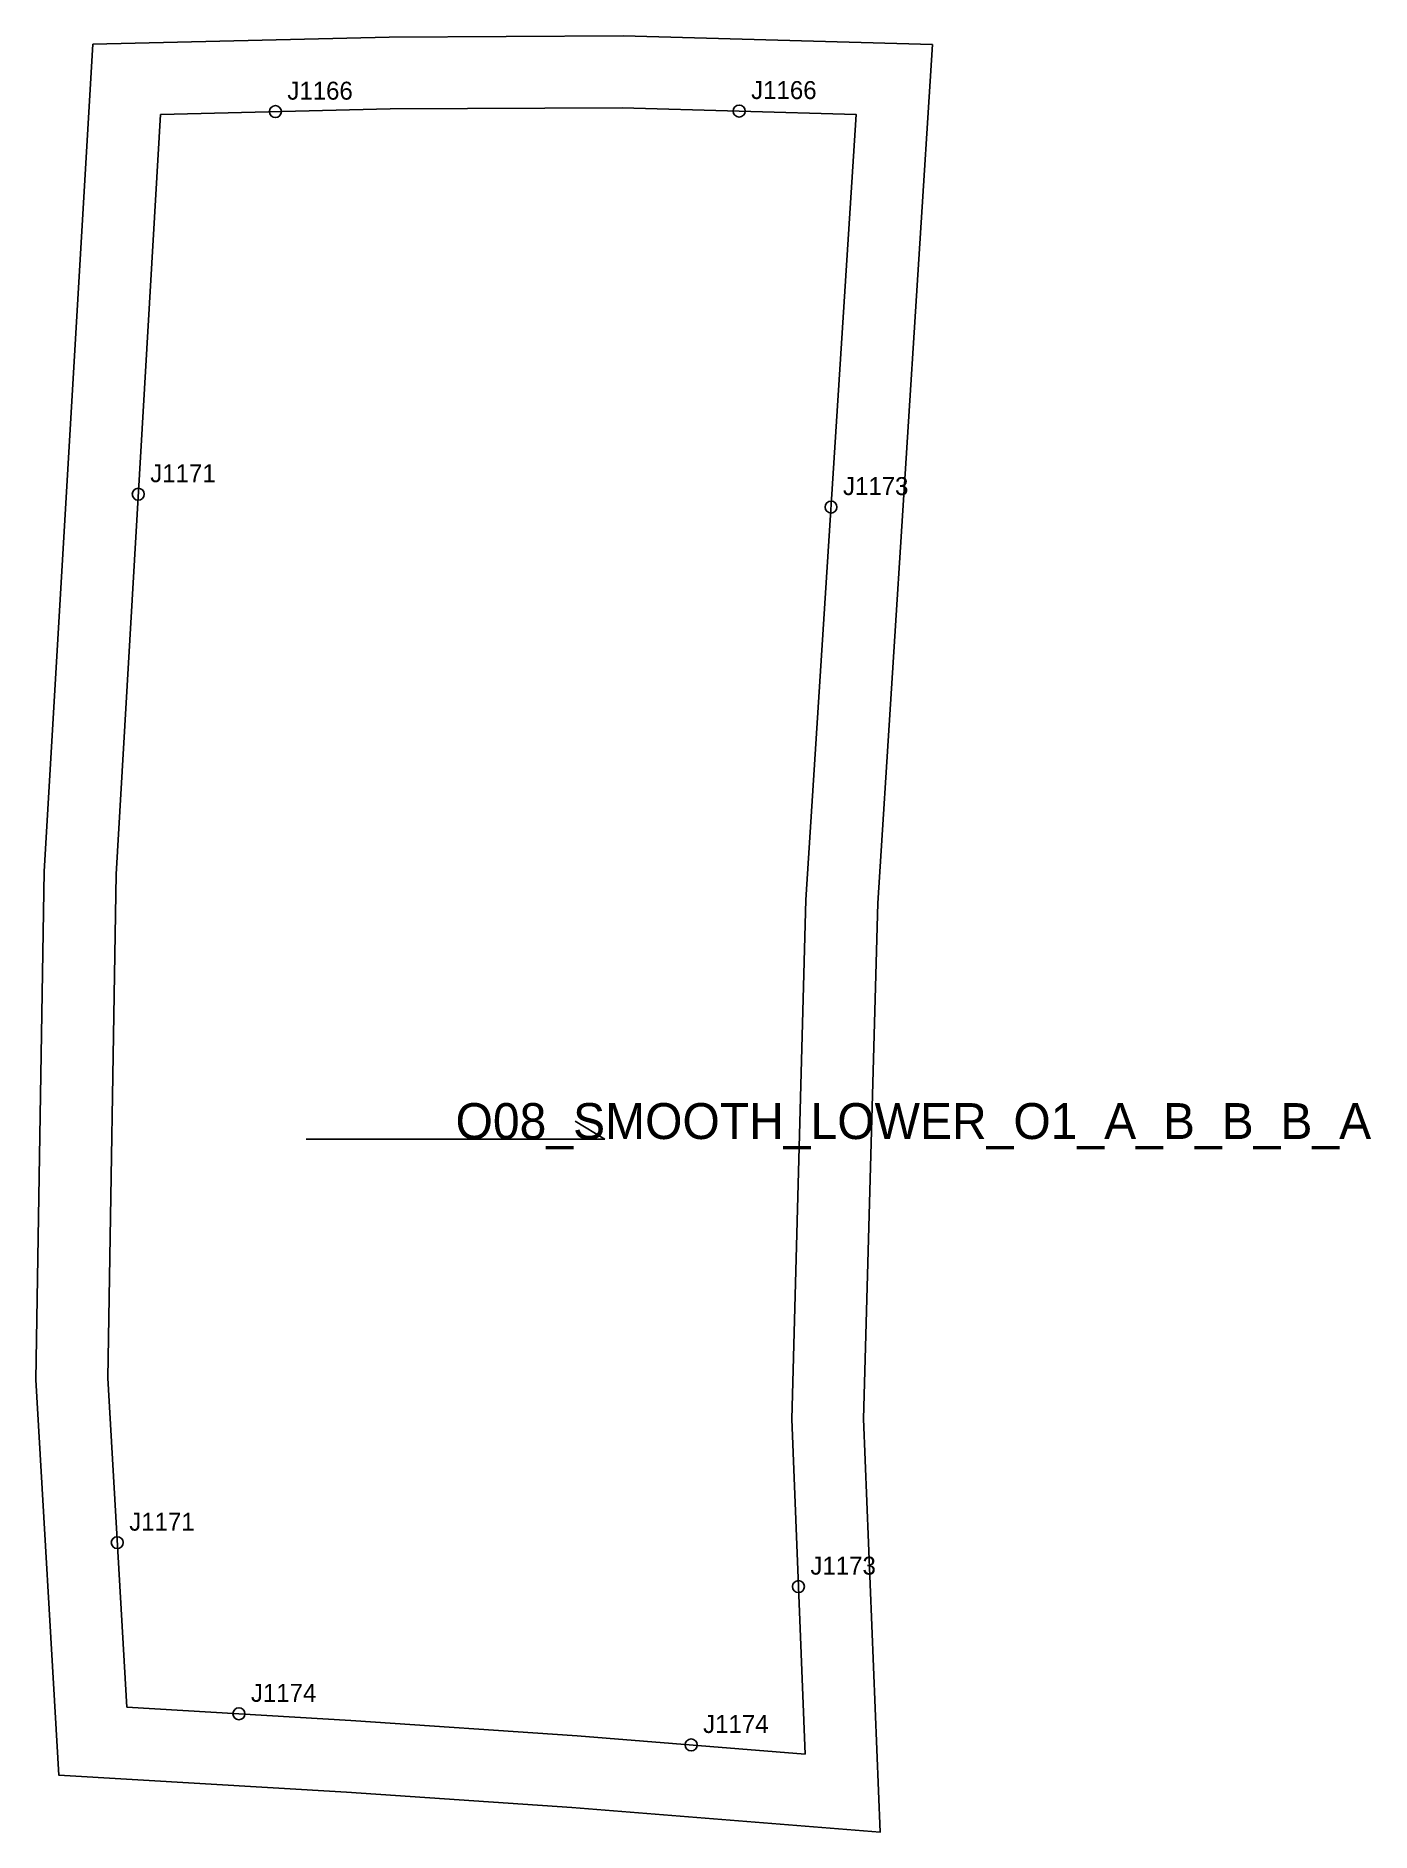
# Model space of a CAD drawing. Header units: millimetres. Extents: x -21 to 202, y -287 to 13.
import ezdxf

# ---------------------------------------------------------------- set-up
doc = ezdxf.new("R2010")
doc.units = ezdxf.units.MM
for name, color, linetype in [('CUT', 1, 'Continuous'), ('GRAIN', 3, 'Continuous'), ('LABEL', 7, 'Continuous'), ('NOTCH', 2, 'Continuous'), ('SEW', 5, 'Continuous')]:
    doc.layers.add(name, color=color, linetype=linetype)

msp = doc.modelspace()

# ---------------------------------------------------------------- linework, layer by layer
at = {"layer": 'CUT'}
msp.add_lwpolyline([(-11.33, 11.74), (38.2, 12.9), (77.27, 13.09), (128.96, 11.65), (119.82, -131.7), (117.46, -217.82), (120.23, -286.84), (68.72, -282.75), (31.05, -280.18), (-16.99, -277.31), (-20.81, -211.31), (-19.42, -126.42), (-11.33, 11.74)], close=True, dxfattribs=at)
at = {"layer": 'GRAIN'}
for p, q in [((74.25, -171.11), (69.25, -168.11)), ((24.33, -171.11), (74.25, -171.11))]:
    msp.add_line(p, q, dxfattribs=at)
at = {"layer": 'NOTCH'}
for centre in [(19.19, 0.45), (96.67, 0.55), (-3.71, -63.43), (112.01, -65.58), (-7.22, -238.51), (106.57, -245.85), (13.1, -267.09), (88.65, -272.29)]:
    msp.add_circle(centre, 1, dxfattribs=at)
at = {"layer": 'SEW'}
msp.add_lwpolyline([(0, 0), (38.37, 0.9), (77.14, 1.09), (116.2, 0), (107.83, -131.15), (105.45, -217.9), (107.69, -273.81), (69.61, -270.78), (31.82, -268.2), (-5.62, -265.97), (-8.81, -211.06), (-7.42, -126.87)], close=True, dxfattribs=at)

# ---------------------------------------------------------------- texts
at = {"layer": 'LABEL'}
for s, height, p in [('J1166', 3, (21.19, 2.45)), ('J1166', 3, (98.67, 2.55)), ('J1171', 3, (-1.71, -61.43)), ('J1173', 3, (114.01, -63.58)), ('O08_SMOOTH_LOWER_O1_A_B_B_B_A', 6, (49.29, -171.11)), ('J1171', 3, (-5.22, -236.51)), ('J1173', 3, (108.57, -243.85)), ('J1174', 3, (15.1, -265.09)), ('J1174', 3, (90.65, -270.29))]:
    msp.add_text(s, height=height, dxfattribs=at).set_placement(p)

doc.saveas('drawing.dxf')
